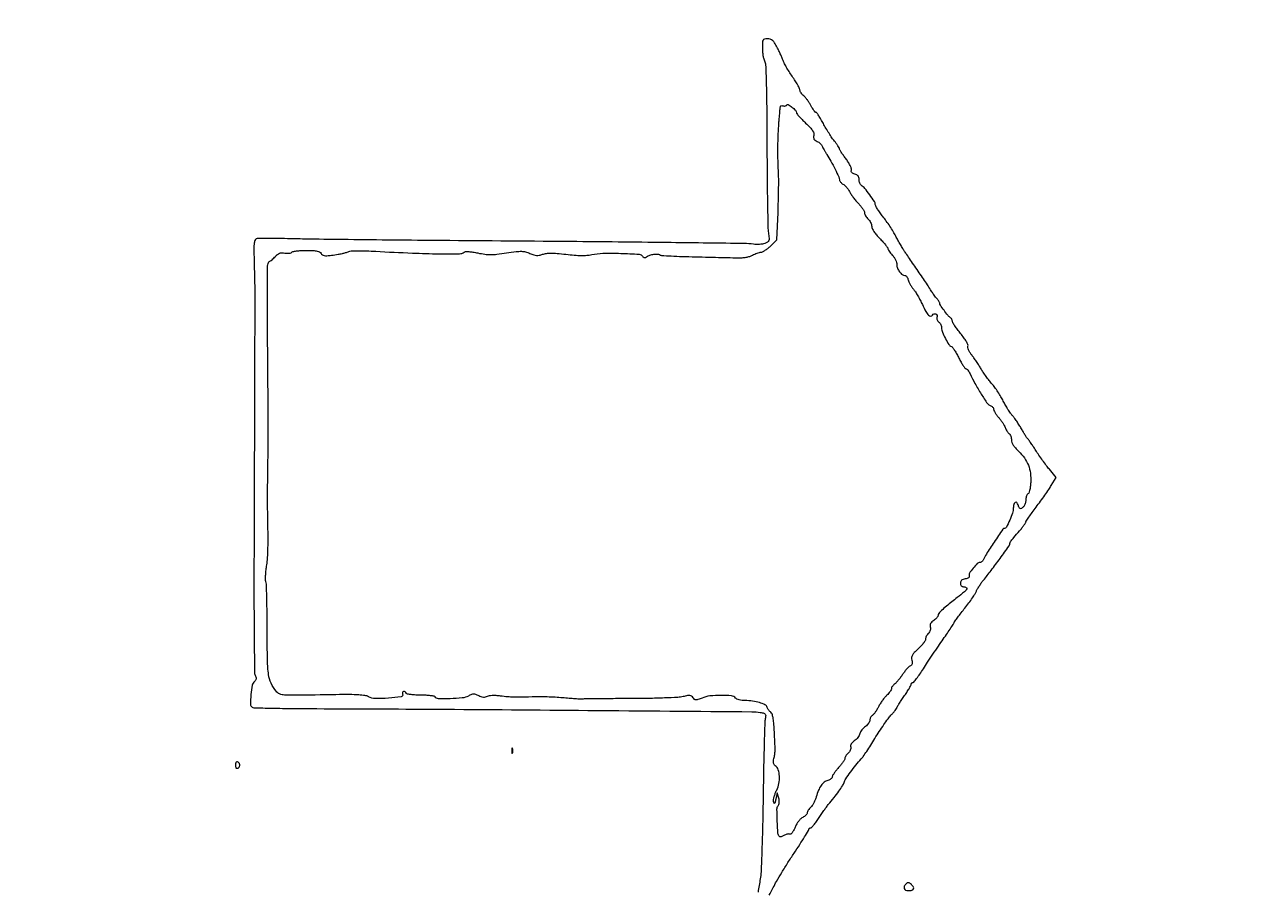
# Model space of a CAD drawing. Extents: x 0 to 5034, y 0 to 2560.
# Drawn here: x 922 to 1601, y 1279 to 1763 of the extents above; entities that cross this region are included whole.
import ezdxf

# ---------------------------------------------------------------- set-up
doc = ezdxf.new("R2010")
doc.units = 0

msp = doc.modelspace()

# ---------------------------------------------------------------- linework, layer by layer
for points in [[(1302.591156, 2312.41867, -0.000002), (1321.157236, 2312.214958, -0.000002), (1342.798547, 2311.977339, -0.000002), (1365, 2311.733402, -0.001584)], [(524.94203, 1406.5, -0.000002), (524.957967, 1420.439069, -0.000002), (524.972858, 1433.372917, -0.000002), (524.985445, 1444.229163, -0.000017)], [(1337.754141, 1277.412505, 0.023497), (1340.091522, 1281.687865, -0.017236), (1341.900688, 1285.097767, -0.005374), (1344.845008, 1290.088365, -0.005364), (1348.256208, 1295.596526, -0.005895), (1351.681004, 1300.858158, 0.002918), (1354.869577, 1305.693659, 0.004539), (1357.556295, 1309.903385, 0.00147), (1359.831878, 1313.565226, 0.13916), (1360, 1314.157587, -0.111592), (1360.072628, 1314.478952, -0.100085), (1360.278048, 1314.752541, -0.09456), (1360.585133, 1314.936073, -0.087759), (1360.946546, 1315, 0.212061), (1361.477444, 1315.235769, 0.010961), (1362.732308, 1316.686849, 0.015832), (1364.170502, 1318.542127, 0.010692), (1365.696546, 1320.742465, -0.003254), (1367.247651, 1323.051545, -0.00371), (1368.763018, 1325.240919, -0.003365), (1370.075367, 1327.080789, -0.020811), (1370.794581, 1327.992465, 0.009157), (1374.009414, 1331.877882, 0.013226), (1376.695035, 1335.436664, 0.013505), (1378.714946, 1338.433905, 0.067301), (1379.561737, 1340.272505, -0.071619), (1380.546952, 1342.364158, -0.011728), (1383.105105, 1346.050574, -0.013495), (1386.159861, 1350.010299, -0.016957), (1389.208192, 1353.5, 0.036387), (1390.244297, 1354.78346, 0.004823), (1392.206634, 1357.67176, 0.00557), (1394.465673, 1361.150161, 0.004648), (1396.789254, 1364.893225, -0.00775), (1399.214083, 1368.745851, -0.007557), (1401.777156, 1372.554332, -0.007483), (1404.128425, 1375.830857, -0.027867), (1405.75, 1377.783104, 0.008084), (1406.995297, 1379.167122, 0.011717), (1408.045696, 1380.431839, 0.007454), (1408.876205, 1381.513621, 0.160789), (1409.001307, 1381.889879, -0.137232), (1409.117133, 1382.300548, -0.003251), (1410.176845, 1384.012936, -0.006918), (1411.468868, 1386.008834, -0.004613), (1413.001307, 1388.260542, 0.007475), (1414.533166, 1390.539332, 0.01052), (1415.825384, 1392.619578, 0.00704), (1416.83817, 1394.385445, 0.127345), (1417, 1395.010542, -0.089764), (1417.06837, 1395.388305, -0.095273), (1417.26435, 1395.709347, -0.099791), (1417.55659, 1395.924143, -0.109157), (1417.899915, 1396, 0.226984), (1418.421288, 1396.249544, 0.006272), (1420.012227, 1398.276562, 0.011728), (1421.835251, 1400.779798, 0.007637), (1423.827054, 1403.75, -0.002845), (1426.187488, 1407.343899, -0.001494), (1429.161434, 1411.78738, -0.001486), (1432.236063, 1416.322588, -0.002284), (1434.927139, 1420.228315, 0.002886), (1437.25484, 1423.615382, 0.004505), (1439.216097, 1426.561603, 0.001411), (1440.881248, 1429.128328, 0.144154), (1441, 1429.531661, -0.159124), (1441.127023, 1429.920685, -0.00224), (1442.609289, 1431.929563, -0.005981), (1444.378702, 1434.246871, -0.003873), (1446.478432, 1436.887241, 0.009232), (1448.669012, 1439.703293, 0.009651), (1450.721098, 1442.557482, 0.009376), (1452.398014, 1445.08769, 0.041457), (1453.228432, 1446.668567, -0.028384), (1453.913903, 1448.060628, -0.013123), (1454.952526, 1449.791118, -0.012951), (1456.142268, 1451.557675, -0.017558), (1457.312083, 1453.084672, 0.009438), (1461.624711, 1458.528677, 0.005367), (1466.644488, 1465.265912, 0.001379), (1471.659102, 1472.189237, 0.157303), (1472, 1473.245999, -0.120779), (1472.201293, 1474.067155, -0.038919), (1472.870356, 1475.13769, -0.016766), (1474.233006, 1476.857964, -0.001915), (1477.449808, 1480.621201, 0.008811), (1478.809876, 1482.257464, 0.012481), (1479.957131, 1483.763796, 0.008609), (1480.852665, 1485.048613, 0.148962), (1481, 1485.532179, -0.14861), (1481.16042, 1486.059993, -0.003225), (1482.689063, 1488.310934, -0.007097), (1484.54645, 1490.928049, -0.004696), (1486.75, 1493.882723, 0.005261), (1489.147848, 1497.10551, 0.00455), (1491.597816, 1500.536926, 0.004583), (1493.761365, 1503.68731, 0.013298), (1495.178737, 1505.918081), (1497.857474, 1510.392671), (1494.124514, 1514.946336, -0.010271), (1492.417176, 1517.118556, -0.005172), (1490.348395, 1519.924861, -0.005133), (1488.269092, 1522.870666, -0.00759), (1486.511668, 1525.5, 0.003175), (1484.980571, 1527.835094, 0.004546), (1483.591163, 1529.884375, 0.002524), (1482.394718, 1531.59642, 0.068181), (1482.017878, 1532, -0.077816), (1481.662775, 1532.395222, -0.004158), (1480.751666, 1533.821875, -0.006435), (1479.699964, 1535.548241, -0.004639), (1478.569445, 1537.5, 0.01146), (1477.315943, 1539.597579, 0.009591), (1475.893182, 1541.765625, 0.009711), (1474.515598, 1543.697901, 0.026021), (1473.439166, 1545, -0.03385), (1472.37166, 1546.333236, -0.011878), (1471.018917, 1548.38125, -0.011732), (1469.633439, 1550.710957, -0.013461), (1468.423839, 1553, 0.018584), (1467.120929, 1555.405641, 0.012016), (1465.445011, 1558.093258, 0.012083), (1463.678067, 1560.644304, 0.02227), (1462.10213, 1562.615348, -0.013735), (1460.54085, 1564.501163, -0.008737), (1458.823751, 1566.77597, -0.008775), (1457.215987, 1569.068682, -0.016073), (1456, 1571.00017, 0.00966), (1454.847099, 1572.88462, 0.006239), (1453.443232, 1575.023423, 0.006272), (1452.018041, 1577.080607, 0.011766), (1450.806748, 1578.700918, -0.028243), (1449.816543, 1580.120699, -0.034874), (1449.067719, 1581.549234, -0.03743), (1448.628421, 1582.797995, -0.158777), (1448.668662, 1583.578929, 0.19944), (1448.644444, 1584.465592, 0.025308), (1447.75732, 1586.205016, 0.025556), (1446.398636, 1588.309295, 0.016084), (1444.611913, 1590.627714, -0.010841), (1442.845463, 1592.870793, -0.014676), (1441.35475, 1594.976442, -0.011604), (1440.219151, 1596.773779, -0.135899), (1440, 1597.565191, 0.080222), (1439.907955, 1598.135188, 0.05241), (1439.632812, 1598.743246, 0.051375), (1439.228207, 1599.295489, 0.066771), (1438.75, 1599.70031, -0.080469), (1437.426607, 1600.883994, -0.013284), (1435.336042, 1603.611801, -0.010102), (1433.350958, 1606.469398, -0.147796), (1433, 1607.630767, 0.124287), (1432.903072, 1608.01468, 0.020818), (1432.512017, 1608.672657, 0.021691), (1431.974806, 1609.423171, 0.017738), (1431.338781, 1610.178145, -0.015827), (1430.623358, 1611.020811, -0.010185), (1429.845715, 1612.039742, -0.010238), (1429.124897, 1613.068779, -0.018906), (1428.588781, 1613.937808, 0.016441), (1427.86589, 1615.122621, 0.001688), (1426.057329, 1617.85859, 0.002104), (1423.877247, 1621.102832, 0.001679), (1421.5, 1624.583312, -0.000184), (1419.047035, 1628.1517, -0.000194), (1416.638157, 1631.661629, -0.000185), (1414.562441, 1634.691031, -0.000872), (1413.374579, 1636.432543, -0.013468), (1412.363987, 1638.009473, -0.005195), (1411.044402, 1640.248294, -0.005139), (1409.663007, 1642.706763, -0.00632), (1408.426695, 1645.030154, 0.017224), (1407.037193, 1647.509518, 0.009351), (1405.169585, 1650.462348, 0.009306), (1403.155038, 1653.398963, 0.014534), (1401.302117, 1655.841668, -0.0124), (1399.654551, 1657.99452, -0.016226), (1398.263747, 1660.045144, -0.013798), (1397.220401, 1661.801905, -0.127771), (1397, 1662.650307, 0.146189), (1396.504531, 1664.308702, 0.012115), (1393.918091, 1668.050033, 0.015524), (1391.142743, 1671.624935, 0.077773), (1389.25, 1673.29969, -0.109203), (1388.770531, 1673.78039, -0.049396), (1388.367188, 1674.578653, -0.045666), (1388.092579, 1675.54131, -0.046687), (1388, 1676.530638, 0.060474), (1387.860554, 1677.679358, 0.106741), (1387.443135, 1678.534123, 0.105964), (1386.70767, 1679.144475, 0.058982), (1385.614457, 1679.560629, -0.047608), (1384.578449, 1679.928327, -0.108731), (1383.923163, 1680.429386, -0.138769), (1383.63163, 1681.072508, -0.10175), (1383.673322, 1681.858785, 0.150766), (1383.632177, 1682.804066, 0.02815), (1382.949839, 1684.422173, 0.027687), (1381.89821, 1686.299109, 0.021516), (1380.558866, 1688.219112, -0.008004), (1379.195483, 1690.06521, -0.011306), (1378.045417, 1691.75532, -0.007631), (1377.144977, 1693.192737, -0.136938), (1377, 1693.712165, 0.134564), (1376.864844, 1694.20527, 0.011635), (1376.167656, 1695.321486, 0.014664), (1375.251768, 1696.629395, 0.010857), (1374.166489, 1698.022156, -0.02156), (1372.849499, 1699.788995, -0.008614), (1371.194239, 1702.314321, -0.008505), (1369.50035, 1705.102276, -0.01061), (1368.027164, 1707.75, 0.00982), (1366.699429, 1710.145196, 0.014982), (1365.445579, 1712.164062, 0.009488), (1364.339037, 1713.765278, 0.241306), (1363.880999, 1714, -0.215459), (1363.451591, 1714.194047, -0.021028), (1362.717885, 1715.101562, -0.023656), (1361.905525, 1716.313438, -0.016502), (1361.101532, 1717.75, 0.021355), (1360.206573, 1719.31331, 0.017356), (1359.120676, 1720.909625, 0.017698), (1358.015566, 1722.311852, 0.042915), (1357.081208, 1723.240213, -0.035692), (1356.284815, 1724.008987, -0.036377), (1355.611355, 1724.878584, -0.038898), (1355.1435, 1725.717972, -0.108101), (1355, 1726.373945, 0.118602), (1354.796465, 1727.219929, 0.009823), (1353.720496, 1729.228209, 0.012692), (1352.312554, 1731.593723, 0.009444), (1350.644242, 1734.133732, -0.009207), (1348.921164, 1736.754414, -0.010025), (1347.345497, 1739.364284, -0.009562), (1346.086086, 1741.647929, -0.047708), (1345.531067, 1743, 0.025579), (1345.072031, 1744.276029, 0.00776), (1344.248326, 1746.160938, 0.00775), (1343.25807, 1748.248057, 0.008371), (1342.227896, 1750.25, 0.017233), (1340.761844, 1752.77262, 0.071929), (1339.626685, 1754.10801, 0.109748), (1338.421056, 1754.772981, 0.071475), (1336.841071, 1755, 0.045289), (1335.149118, 1754.846433, 0.223262), (1334.39021, 1754.30424, 0.118728), (1334.061574, 1753.138488, 0.009607), (1334, 1749.934259, 0.020885), (1334.087739, 1747.834608, 0.019893), (1334.350442, 1745.714953, 0.020297), (1334.732921, 1743.86313, 0.063996), (1335.192993, 1742.684259, -0.114774), (1335.80597, 1740.481037, -0.003427), (1336.152009, 1730.860617, -0.00495), (1336.413462, 1717.244847, -0.001393), (1336.551851, 1696, 0.001357), (1336.663917, 1678.60469, 0.00194), (1336.865138, 1663.172261, 0.001052), (1337.113474, 1650.119968, 0.029535), (1337.385442, 1646.735356, -0.012022), (1337.726724, 1643.785743, -0.108639), (1337.565461, 1642.505277, -0.174931), (1336.898011, 1641.693383, -0.04329), (1335.321451, 1640.932116, -0.046617), (1334.020674, 1640.571899, -0.024319), (1332.350871, 1640.356381, -0.023962), (1330.601912, 1640.300721, -0.033581), (1329.044867, 1640.430624, 0.034324), (1323.858973, 1640.855526, 0.000285), (1283.214867, 1641.366051, 0.000837), (1230.5254, 1641.909579, 0.000295), (1155, 1642.517539, -0.000516), (1128.246959, 1642.7447, -0.000604), (1102.855876, 1643.017158, -0.000532), (1081.386665, 1643.296301, -0.00369), (1070.871066, 1643.521846, 0.003406), (1064.002699, 1643.67307, 0.004997), (1057.961212, 1643.704537, 0.002484), (1052.842572, 1643.654612, 0.088149), (1051.678151, 1643.429989, 0.231162), (1050.855993, 1642.547542, 0.053732), (1050.46562, 1640.499395, 0.024269), (1050.345564, 1636.800883, 0.003411), (1050.520471, 1629.164917, -0.00244), (1050.778124, 1618.796332, -0.002624), (1050.927092, 1608.674036, -0.0027), (1050.962914, 1599.866059, -0.008666), (1050.853406, 1594, 0.00698), (1050.802912, 1591.709221, 0.000528), (1050.759357, 1585.50625, 0.000728), (1050.725998, 1578.106864, 0.000554), (1050.710244, 1570, -0.000436), (1050.689575, 1557.893045, -0.000067), (1050.624166, 1533.786535, -0.000075), (1050.538936, 1505.3393, -0.000065), (1050.441243, 1475.507353, 0.000957), (1050.393984, 1443.804661, 0.002309), (1050.512185, 1420.356539, 0.00058), (1050.71671, 1401.452686, 0.120432), (1051.173723, 1399.675396, -0.05113), (1051.553522, 1398.749395, -0.111785), (1051.602606, 1397.988366, -0.120489), (1051.320379, 1397.317205, -0.064986), (1050.693837, 1396.668043, 0.179836), (1049.434609, 1394.574878, 0.023064), (1048.692774, 1389.295429, 0.020702), (1048.415511, 1383.976755, 0.26156), (1049.344863, 1382.279513, 0.134045), (1050.325884, 1381.984983, 0.000705), (1060.441929, 1381.74463, 0.003047), (1071.999983, 1381.556776, 0.00192), (1085.5, 1381.471474, -0.001012), (1151.596034, 1381.173874, -0.000481), (1236.697617, 1380.536661, -0.000047), (1328.213183, 1379.754868, -0.035783), (1332.861745, 1379.38139, -0.021207), (1334.857247, 1378.989098, -0.170773), (1335.62991, 1378.488594, -0.189004), (1335.8771, 1377.642082, -0.026983), (1335.613737, 1375.818685, 0.041739), (1335.353876, 1373.548388, 0.000824), (1335.016598, 1361.875852, 0.001963), (1334.698563, 1348.23581, 0.001316), (1334.43717, 1332.634962, -0.002209), (1334.144016, 1316.824588, -0.002982), (1333.730399, 1302.527145, -0.002026), (1333.263464, 1290.540891, -0.032303), (1332.827096, 1286.5, 0.002266), (1331.589849, 1279.188102, 0.022566)]]:
    msp.add_lwpolyline(points, format="xyb")
for points in [[(1353, 1713.803219, 0.176895), (1353.18901, 1713.285694, 0.007251), (1354.508993, 1711.764937, 0.011866), (1356.168664, 1709.994341, 0.008059), (1358.136996, 1708.055409, -0.012541), (1360.661073, 1705.524068, -0.045508), (1362.067361, 1703.741448, -0.077372), (1362.707646, 1702.317401, -0.131725), (1362.715639, 1701.020605, 0.066189), (1362.583294, 1699.95524, 0.125312), (1362.802551, 1699.124069, 0.112416), (1363.415624, 1698.440568, 0.047096), (1364.493889, 1697.820831, -0.042774), (1365.430329, 1697.293303, -0.03706), (1366.312464, 1696.590683, -0.038801), (1367.017521, 1695.828594, -0.082819), (1367.403595, 1695.128102, 0.032188), (1367.755025, 1694.30337, 0.009677), (1368.393106, 1693.097005, 0.009656), (1369.163222, 1691.768002, 0.010337), (1369.967359, 1690.5, -0.019254), (1372.213248, 1686.814915, -0.011912), (1374.577967, 1682.327816, -0.00779), (1376.634203, 1678.022981, -0.107925), (1377, 1676.34803, 0.123685), (1377.142246, 1675.781793, 0.053022), (1377.58446, 1675.132888, 0.048032), (1378.228499, 1674.507537, 0.045855), (1378.98965, 1674.005539, -0.064839), (1379.867278, 1673.377807, -0.027552), (1380.870744, 1672.333208, -0.026692), (1381.832986, 1671.085291, -0.031569), (1382.599398, 1669.807785, 0.029258), (1383.458939, 1668.359931, 0.013338), (1384.739479, 1666.569725, 0.013156), (1386.193055, 1664.749654, 0.017642), (1387.609748, 1663.184029, -0.02217), (1388.907532, 1661.723458, -0.025708), (1390.004114, 1660.221719, -0.026022), (1390.788607, 1658.874401, -0.119373), (1391, 1658.001587, 0.090215), (1391.141421, 1657.224168, 0.039787), (1391.5875, 1656.275206, 0.037687), (1392.234703, 1655.317499, 0.041425), (1393, 1654.5, -0.053902), (1393.765462, 1653.640396, -0.040941), (1394.4125, 1652.556048, -0.041933), (1394.854779, 1651.423619, -0.072256), (1395, 1650.42396, 0.114477), (1395.27996, 1649.217202, 0.032758), (1396.242911, 1647.540877, 0.029229), (1397.677051, 1645.636029, 0.020405), (1399.5, 1643.657895, -0.010613), (1401.22385, 1641.859267, -0.014915), (1402.678125, 1640.177964, -0.011101), (1403.799665, 1638.736127, -0.161095), (1404, 1638.130469, 0.127875), (1404.144485, 1637.574758, 0.020593), (1404.734375, 1636.612446, 0.021604), (1405.542805, 1635.513615, 0.01748), (1406.5, 1634.405499, -0.040882), (1407.456794, 1633.187062, -0.034396), (1408.265625, 1631.75857, -0.035773), (1408.822557, 1630.343386, -0.075998), (1409, 1629.182718, 0.093357), (1409.386194, 1627.132373, 0.065524), (1410.521796, 1625.069432, 0.069706), (1412.038912, 1623.515026, 0.16609), (1413.54658, 1623, -0.165058), (1414.064529, 1622.824228, -0.066531), (1414.598566, 1622.288265, -0.05607), (1415.067222, 1621.504134, -0.045227), (1415.3913, 1620.577072, 0.045462), (1415.786348, 1619.448697, 0.020012), (1416.50006, 1618.035427, 0.01961), (1417.381898, 1616.586988, 0.024881), (1418.311851, 1615.327072, -0.028825), (1419.380738, 1613.854779, -0.010686), (1420.717588, 1611.66922, -0.010549), (1422.077881, 1609.217181, -0.012521), (1423.254344, 1606.844739, 0.015422), (1425.222053, 1602.933841, 0.070078), (1426.734801, 1600.888953, 0.207685), (1427.950227, 1600.397286, 0.253232), (1429, 1601, -0.175143), (1429.838407, 1601.66485, -0.213408), (1430.826296, 1601.5689, -0.198244), (1431.464573, 1600.749965, -0.160622), (1431.410817, 1599.628189, 0.119274), (1431.33359, 1599.03277, 0.068748), (1431.510389, 1598.327802, 0.062428), (1431.900983, 1597.625721, 0.061498), (1432.454491, 1597.037769, -0.062911), (1433.046074, 1596.405815, -0.044237), (1433.546007, 1595.568657, -0.04455), (1433.886743, 1594.665835, -0.068065), (1434, 1593.837717, 0.095119), (1434.461189, 1591.435367, 0.025372), (1436.092876, 1587.87817, 0.022377), (1438.028095, 1584.541276, 0.159866), (1439.455736, 1583.378612, -0.141091), (1440.139304, 1582.862468, -0.016293), (1441.254119, 1581.271283, -0.018581), (1442.473392, 1579.243674, -0.01416), (1443.660556, 1576.940478, 0.013905), (1444.827588, 1574.673499, 0.020536), (1445.98595, 1572.75972, 0.016505), (1447.027615, 1571.295554, 0.230814), (1447.589485, 1571.013144, -0.174015), (1448.090607, 1570.826438, -0.043193), (1448.718285, 1570.196048, -0.038981), (1449.35398, 1569.303697, -0.030636), (1449.902293, 1568.25, 0.021247), (1452.614828, 1562.789452, 0.015185), (1456.087243, 1556.915638, 0.00926), (1459.567815, 1551.635326, 0.167068), (1461.170799, 1550.44579, -0.064734), (1461.870122, 1550.119446, -0.064753), (1462.462672, 1549.625157, -0.070793), (1462.863644, 1549.045162, -0.116406), (1463, 1548.467409, 0.115371), (1463.173315, 1547.726288, 0.022413), (1463.841617, 1546.515292, 0.02274), (1464.768253, 1545.144907, 0.019307), (1465.865081, 1543.784796, -0.018397), (1467.011319, 1542.368697, -0.016833), (1468.086427, 1540.830498, -0.017116), (1468.952632, 1539.392376, -0.05143), (1469.403807, 1538.340305, 0.038358), (1469.768514, 1537.424624, 0.027171), (1470.308818, 1536.458775, 0.027568), (1470.930011, 1535.587703, 0.050909), (1471.538726, 1534.96786, -0.081738), (1472.098784, 1534.322772, -0.04409), (1472.570751, 1533.379014, -0.042399), (1472.892079, 1532.30556, -0.051572), (1473, 1531.262032, 0.093668), (1473.244022, 1529.970876, 0.046018), (1473.997574, 1528.470927, 0.038436), (1475.199655, 1526.837248, 0.024795), (1476.820566, 1525.134477, -0.046077), (1480.200991, 1521.26673, -0.063194), (1482.414228, 1517.215006, -0.062981), (1483.55009, 1512.728091, -0.045378), (1483.712686, 1507.560063, -0.017142), (1483.491209, 1505.198813, -0.027409), (1483.123463, 1503.207378, -0.027314), (1482.67236, 1501.7068, -0.229508), (1482.180189, 1501.22673, 0.164873), (1481.727143, 1500.883353, 0.058252), (1481.34668, 1500.150873, 0.050062), (1481.087075, 1499.185289, 0.040674), (1481, 1498.116667, -0.066746), (1480.754163, 1496.283286, -0.069047), (1480.034526, 1494.602147, -0.080646), (1479.021511, 1493.407432, -0.178503), (1477.916631, 1493, -0.217647), (1477.61694, 1493.136941, -0.045757), (1477.272639, 1493.617056, -0.040157), (1476.944249, 1494.296173, -0.028597), (1476.683939, 1495.100616, 0.124944), (1475.982237, 1496.371814, 0.370642), (1475.066947, 1496.470987, 0.181576), (1474.258864, 1495.313812, 0.062672), (1474, 1493.256707, -0.081902), (1473.558707, 1490.580763, -0.022037), (1471.99296, 1486.555209, -0.014872), (1470.142767, 1482.673151, -0.28115), (1469.040259, 1482, 0.248284), (1468.151201, 1481.529519, 0.001824), (1463.332324, 1474.389586, 0.005444), (1458.966511, 1467.713673, 0.050508), (1457.414975, 1464.639023, -0.064048), (1457.077221, 1464.012349, -0.061397), (1456.587693, 1463.481463, -0.066258), (1456.027402, 1463.121589, -0.110097), (1455.481905, 1463, 0.193749), (1453.850974, 1462.343368, 0.032107), (1451.518884, 1459.794901, 0.031035), (1449.538594, 1456.990604, 0.233934), (1449.391899, 1455.421111, -0.173235), (1449.405112, 1454.855157, -0.155897), (1449.058934, 1454.379393, -0.093281), (1448.316746, 1454.024129, -0.036387), (1447.195157, 1453.81113, 0.043537), (1445.947746, 1453.555733, 0.105355), (1445.125786, 1453.107863, 0.130447), (1444.661667, 1452.433128, 0.085986), (1444.5, 1451.5, 0.072136), (1444.61777, 1450.687949, 0.102182), (1444.961522, 1450.046115, 0.113128), (1445.500302, 1449.636415, 0.104692), (1446.179421, 1449.487246, -0.113511), (1447.772215, 1449.108168, -0.429777), (1448.041645, 1448.234931, -0.089747), (1446.692102, 1446.604968, -0.009035), (1442.760724, 1443.411771, 0.002691), (1436.782676, 1438.680799, 0.018196), (1433.923772, 1436.217319, 0.035645), (1432.413454, 1434.60229, 0.171823), (1432, 1433.434674, -0.139186), (1431.838092, 1432.864318, -0.040224), (1431.290615, 1432.11908, -0.037079), (1430.509314, 1431.342026, -0.032138), (1429.585072, 1430.647698, 0.043529), (1428.533067, 1429.819296, 0.082767), (1427.881463, 1428.964983, 0.098999), (1427.611144, 1428.056081, 0.087095), (1427.692332, 1427.06852, -0.080482), (1427.777445, 1426.176806, -0.056805), (1427.597951, 1425.18447, -0.055581), (1427.1921, 1424.233781, -0.067821), (1426.607261, 1423.464404, 0.045048), (1425.992147, 1422.727204, 0.036956), (1425.472133, 1421.842624, 0.038353), (1425.115052, 1420.95095, 0.076206), (1425, 1420.200455, -0.138609), (1424.754774, 1419.332854, -0.02463), (1423.79217, 1417.926353, -0.024983), (1422.462474, 1416.345701, -0.020231), (1420.888238, 1414.785246, 0.015606), (1418.744359, 1412.699082, 0.065921), (1417.68129, 1411.259823, 0.106269), (1417.291036, 1409.965224, 0.081919), (1417.412801, 1408.491404, -0.037565), (1417.61473, 1407.320748, -0.087828), (1417.544408, 1406.437956, -0.12138), (1417.204851, 1405.810863, -0.117165), (1416.60883, 1405.403388, 0.099727), (1415.881905, 1404.942356, 0.017934), (1414.759055, 1403.78654, 0.018718), (1413.525011, 1402.314387, 0.015962), (1412.334267, 1400.675347, -0.01259), (1411.120731, 1398.981028, -0.012432), (1409.818503, 1397.342664, -0.012385), (1408.608232, 1395.966139, -0.04589), (1407.75, 1395.193296, 0.042081), (1407.080437, 1394.599507, 0.041124), (1406.514062, 1393.897673, 0.044174), (1406.12358, 1393.197115, 0.10544), (1406, 1392.61761, -0.125338), (1405.835941, 1391.973427, -0.028546), (1405.237038, 1391.009249, -0.027813), (1404.396906, 1389.94558, -0.023932), (1403.402682, 1388.924314, 0.03265), (1402.261819, 1387.710822, 0.016198), (1400.971194, 1386.037142, 0.016004), (1399.740406, 1384.208792, 0.022579), (1398.772574, 1382.5, -0.017374), (1397.893776, 1380.91005, -0.019259), (1396.93451, 1379.440091, -0.018997), (1396.02608, 1378.256671, -0.087654), (1395.369892, 1377.70031, 0.085876), (1394.845634, 1377.258979, 0.055133), (1394.402406, 1376.596409, 0.053533), (1394.101667, 1375.826668, 0.066473), (1394, 1375.06532, -0.107112), (1393.822198, 1374.244862, -0.048901), (1393.270289, 1373.291014, -0.045337), (1392.466208, 1372.360959, -0.04685), (1391.515877, 1371.60236, 0.048958), (1390.520031, 1370.800549, 0.036015), (1389.581962, 1369.737627, 0.036723), (1388.834407, 1368.5908, 0.064678), (1388.420679, 1367.539984, -0.064988), (1388.005929, 1366.488473, -0.036708), (1387.25496, 1365.339434, -0.035976), (1386.312002, 1364.273333, -0.048702), (1385.310378, 1363.467712, 0.043176), (1384.275683, 1362.65412, 0.071336), (1383.581604, 1361.788274, 0.087645), (1383.250111, 1360.90344, 0.110291), (1383.281599, 1360.031166, -0.101048), (1383.325773, 1359.219417, -0.061179), (1383.068822, 1358.288282, -0.057215), (1382.564708, 1357.378019, -0.060732), (1381.876023, 1356.625876, 0.036508), (1381.158155, 1355.914179, 0.036459), (1380.551082, 1355.10533, 0.038902), (1380.129961, 1354.32185, 0.104233), (1380, 1353.705205, -0.131855), (1379.805405, 1352.980121, -0.01846), (1378.971875, 1351.65448, -0.020035), (1377.840196, 1350.129075, -0.015804), (1376.5, 1348.569725, 0.016285), (1375.159844, 1347.007388, 0.020476), (1374.028125, 1345.47296, 0.019075), (1373.197042, 1344.136678, 0.130292), (1373, 1343.39336, -0.155275), (1372.820551, 1342.82945, -0.069358), (1372.281086, 1342.255775, -0.058953), (1371.488867, 1341.75925, -0.049085), (1370.552634, 1341.423854, 0.102034), (1368.516437, 1340.442096, 0.075294), (1366.773625, 1338.637052, 0.058462), (1365.303859, 1335.951536, 0.030244), (1364.085737, 1332.318402, -0.030638), (1363.526114, 1330.653644, -0.025451), (1362.736153, 1328.96004, -0.026199), (1361.849601, 1327.480094, -0.060858), (1361.004217, 1326.503817, 0.033875), (1360.237255, 1325.70891, 0.034376), (1359.588739, 1324.821431, 0.036531), (1359.137293, 1323.973643, 0.104447), (1359, 1323.323574, -0.141513), (1358.825569, 1322.719609, -0.054437), (1358.277449, 1322.029301, -0.048268), (1357.481361, 1321.366237, -0.04265), (1356.540251, 1320.836386, 0.082092), (1355.428833, 1320.090064, 0.0391), (1354.267214, 1318.811412, 0.035664), (1353.180688, 1317.181679, 0.031848), (1352.290251, 1315.352578, -0.022336), (1351.459609, 1313.560524, -0.048281), (1350.633882, 1312.286862, -0.071388), (1349.865317, 1311.56135, -0.249102), (1349.210467, 1311.478538, 0.100841), (1348.579572, 1311.581305, 0.044426), (1347.737207, 1311.472613, 0.041556), (1346.833996, 1311.193038, 0.043779), (1346.005946, 1310.77164, -0.031234), (1345.232852, 1310.353504, -0.043578), (1344.493679, 1310.08682, -0.051056), (1343.885193, 1309.990417, -0.213273), (1343.546936, 1310.11973, -0.179202), (1342.723026, 1311.91264, -0.008447), (1342.323106, 1318.657336, -0.008503), (1342.1521, 1325.408222, -0.177078), (1342.819944, 1327.283046, 0.097515), (1343.229694, 1328.036112, 0.057306), (1343.423425, 1329.046686, 0.049029), (1343.395795, 1330.244576, 0.035208), (1343.140939, 1331.55961), (1342.353008, 1334.5), (1341.525267, 1331, -0.006084), (1341.059499, 1329.132321, -0.123986), (1340.780792, 1328.626104, -0.576108), (1340.535283, 1328.682173, -0.028819), (1340.289273, 1329.673227, -0.086092), (1340.273725, 1330.789268, -0.026769), (1340.626801, 1332.43485, -0.025878), (1341.226216, 1334.264308, -0.02585), (1342.011596, 1336.022731, 0.07033), (1343.284787, 1339.723913, 0.062271), (1343.555845, 1343.793532, 0.068357), (1342.851498, 1347.371429, 0.153322), (1341.226313, 1349.576466, -0.087859), (1340.57108, 1350.260146, -0.09899), (1340.224201, 1351.100313, -0.076786), (1340.18003, 1352.178587, -0.033377), (1340.436158, 1353.593678, 0.025155), (1340.912809, 1356.000795, 0.033071), (1341.089652, 1358.232622, 0.014885), (1341.034379, 1361.519917, 0.001455), (1340.641583, 1369.450471, 0.009544), (1340.351636, 1373.49957, 0.023516), (1339.942963, 1376.450864, 0.029079), (1339.430946, 1378.518395, 0.157774), (1338.774111, 1379.450471, -0.04488), (1338.192527, 1379.97478, -0.027291), (1337.600866, 1380.687472, -0.027221), (1337.087208, 1381.464892, -0.042714), (1336.743308, 1382.187733, 0.187279), (1335.473245, 1383.6099, 0.043289), (1332.442454, 1384.838195, 0.040021), (1328.555197, 1385.701421, 0.034306), (1324.372445, 1385.994423, -0.030113), (1322.68222, 1386.098602, -0.034838), (1321.098888, 1386.405427, -0.03792), (1319.808612, 1386.857295, -0.11688), (1319.07496, 1387.409678, 0.19859), (1316.769246, 1388.62768, 0.023885), (1310.902516, 1388.898649, 0.028955), (1304.761461, 1388.532822, 0.069709), (1300.366136, 1387.379621, -0.011675), (1298.090177, 1386.490492, -0.095319), (1296.992865, 1386.314515, -0.170257), (1296.199734, 1386.620615, -0.058522), (1295.350463, 1387.53539, 0.077104), (1294.493171, 1388.392892, 0.128809), (1293.549717, 1388.764707, 0.07594), (1292.20138, 1388.721025, 0.014455), (1289.794717, 1388.200807, -0.046965), (1286.936342, 1387.77486, -0.003976), (1279.4966, 1387.431525, -0.005179), (1270.504684, 1387.181417, -0.003768), (1260.5, 1387.08223, 0.000828), (1250.810196, 1387.043146, 0.001264), (1242.403125, 1386.974058, 0.000432), (1235.13966, 1386.889727, 0.034174), (1234, 1386.797447, -0.048753), (1233.011202, 1386.746293, -0.003588), (1230.296875, 1386.890057, -0.004968), (1227.056497, 1387.117341, -0.003745), (1223.5, 1387.42916, 0.008052), (1219.543069, 1387.741765, 0.00568), (1215.0875, 1387.970868, 0.005733), (1210.820776, 1388.09271, 0.012), (1207.5, 1388.069741, -0.002016), (1199.542955, 1387.855778, -0.011173), (1195.263197, 1387.853613, -0.017492), (1191.887597, 1388.045619, -0.010408), (1187.886101, 1388.498164, 0.017145), (1185.431847, 1388.742292, 0.025744), (1183.280437, 1388.771083, 0.02944), (1181.539502, 1388.601754, 0.088829), (1180.416989, 1388.213483, -0.069086), (1179.393401, 1387.813815, -0.080254), (1178.351986, 1387.736467, -0.06632), (1177.187967, 1387.994901, -0.031593), (1175.780888, 1388.613307, 0.029632), (1174.146077, 1389.339455, 0.093784), (1172.97095, 1389.543271, 0.089879), (1171.77471, 1389.307543, 0.025858), (1170.04966, 1388.52568, -0.093043), (1166.463725, 1387.448957, -0.019456), (1159.889053, 1387.006217, -0.013437), (1153.247268, 1386.996523, -0.253162), (1151.5, 1388, 0.212149), (1150.922674, 1388.394227, 0.014168), (1148.895061, 1388.70625, 0.018453), (1146.373186, 1388.927361, 0.012639), (1143.5, 1389, -0.012639), (1140.626814, 1389.072639, -0.018453), (1138.104939, 1389.29375, -0.014168), (1136.077326, 1389.605773, -0.212149), (1135.5, 1390, 0.111214), (1134.721424, 1390.794791, 0.193182), (1133.828028, 1390.968949, 0.281499), (1133.292254, 1390.481764, 0.164067), (1133.329218, 1389.584455, -0.479043), (1132.488017, 1388.139082, -0.018462), (1125.447185, 1387.337795, -0.023153), (1118.14951, 1387.118062, -0.119173), (1114.262025, 1388.124894, 0.085853), (1112.266805, 1388.784686, 0.021464), (1108.841342, 1389.146239, 0.015007), (1103.804476, 1389.308608, 0.004447), (1096.094004, 1389.257087, -0.000493), (1072.811615, 1388.91738, -0.017624), (1067.415665, 1389.034171, -0.087342), (1064.722449, 1389.667971, -0.122341), (1062.761304, 1391.155258, -0.063234), (1059.984983, 1395.661449, -0.070418), (1058.54874, 1400.558667, -0.03197), (1057.928636, 1408.220664, -0.003715), (1057.76663, 1425.437781, 0.00253), (1057.698046, 1435.179038, 0.003777), (1057.530647, 1443.694507, 0.001641), (1057.309031, 1450.960118, 0.07834), (1057.032953, 1452.394582, -0.08503), (1056.832514, 1453.516147, -0.014819), (1056.880925, 1455.672972, -0.015717), (1057.094685, 1458.226753, -0.013518), (1057.476014, 1460.894582, 0.025402), (1057.891661, 1464.394205, 0.008087), (1058.160591, 1469.637188, 0.007942), (1058.274674, 1475.580586, 0.008041), (1058.199063, 1481.5, -0.004507), (1058.066634, 1488.17391, -0.002105), (1058.009427, 1496.821875, -0.002086), (1058.025456, 1505.89432, -0.00292), (1058.120923, 1514, 0.001942), (1058.23564, 1522.352588, 0.001188), (1058.309293, 1532.20625, 0.001191), (1058.335814, 1541.964965, 0.002118), (1058.30448, 1550, 0.000017), (1058.236645, 1558.301689, 0.000008), (1058.148931, 1568.96875, 0.000008), (1058.056963, 1580.107985, 0.000012), (1057.974895, 1590, -0.000665), (1057.91312, 1598.837443, -0.000918), (1057.882774, 1606.771875, -0.000574), (1057.877165, 1613.446392, -0.011288), (1057.924169, 1615.5, 0.009263), (1057.965922, 1617.049789, 0.002917), (1057.97189, 1619.367998, 0.002912), (1057.948387, 1621.955005, 0.003226), (1057.894979, 1624.454886, -0.013647), (1057.893591, 1627.120704, -0.035345), (1058.080458, 1629.032562, -0.050202), (1058.430374, 1630.304758, -0.223702), (1058.975998, 1630.825333, 0.075502), (1059.592057, 1631.140186, 0.019648), (1060.471646, 1631.826339, 0.019517), (1061.423615, 1632.696969, 0.018819), (1062.316903, 1633.64946, -0.040805), (1063.521484, 1634.825789, -0.088018), (1064.644817, 1635.463584, -0.086478), (1065.932001, 1635.682251, -0.038357), (1067.654887, 1635.542511, 0.030399), (1068.941453, 1635.417546, 0.039437), (1070.124891, 1635.468212, 0.043964), (1071.059196, 1635.666857, 0.181933), (1071.508342, 1636.013497, -0.212912), (1072.079903, 1636.402565, -0.013857), (1074.110129, 1636.710215, -0.018219), (1076.633147, 1636.928353, -0.012453), (1079.509327, 1637, -0.009373), (1083.318618, 1636.928582, -0.039725), (1085.582254, 1636.662749, -0.072525), (1086.988622, 1636.163515, -0.144669), (1087.826237, 1635.346014, 0.112116), (1088.539929, 1634.554121, 0.11073), (1089.528795, 1634.143671, 0.061871), (1091.052871, 1634.068494, 0.014131), (1093.625927, 1634.333311, 0.004567), (1097.370771, 1634.86086, 0.017311), (1099.695242, 1635.292747, 0.025339), (1101.494333, 1635.788709, 0.021837), (1103.327632, 1636.485738, -0.095212), (1104.601448, 1636.766767, -0.0059), (1108.48778, 1636.826968, -0.00857), (1113.148781, 1636.764269, -0.00624), (1118.327632, 1636.541073, 0.003289), (1138.752942, 1635.540006, 0.008145), (1153.733449, 1635.148872, 0.004984), (1165.095345, 1635.150618, 0.172327), (1167.569643, 1636.057798, -0.166006), (1168.379533, 1636.36608, -0.024134), (1170.168019, 1636.34183, -0.02314), (1172.491545, 1636.089702, -0.012974), (1175.287019, 1635.580127, 0.018003), (1179.197519, 1634.907857, 0.034004), (1182.389113, 1634.696052, 0.028325), (1185.941137, 1634.903551, 0.008971), (1191.205111, 1635.607432, -0.00623), (1196.71899, 1636.375519, -0.036773), (1199.629865, 1636.528295, -0.061197), (1201.83839, 1636.209585, -0.037956), (1204.310322, 1635.33117, 0.022973), (1206.452555, 1634.496887, 0.06435), (1208.029112, 1634.182367, 0.071107), (1209.542099, 1634.293901, 0.032866), (1211.441542, 1634.842701, -0.052244), (1213.567359, 1635.368747, -0.034276), (1216.085984, 1635.544493, -0.023313), (1219.452892, 1635.391269, -0.007546), (1224.413582, 1634.857498, 0.009635), (1229.090664, 1634.374001, 0.017926), (1232.897934, 1634.191521, 0.021924), (1236.071072, 1634.292451, 0.033981), (1238.782362, 1634.684418, -0.047796), (1245.078259, 1635.417974, -0.013303), (1255.020347, 1635.356996, -0.006366), (1265.243688, 1634.891826, -0.243549), (1267.157291, 1633.755144, 0.081431), (1267.649529, 1633.193357, 0.173445), (1268.185749, 1633.000465, 0.113811), (1268.884307, 1633.160207, 0.025846), (1269.955919, 1633.75, -0.071012), (1271.73935, 1634.531568, -0.043946), (1273.992878, 1634.949582, -0.043386), (1276.087524, 1634.968134, -0.178753), (1277.220268, 1634.446399, 0.184449), (1277.738631, 1634.214539, 0.001057), (1283.152274, 1633.923612, 0.004269), (1289.365995, 1633.656031, 0.002679), (1296.636935, 1633.444095, -0.000049), (1304.225533, 1633.262839, -0.000057), (1311.427725, 1633.089279, -0.000051), (1317.517595, 1632.94121, -0.000351), (1320.5, 1632.866302, 0.02685), (1322.716298, 1632.928098, 0.025835), (1324.942286, 1633.226416, 0.027254), (1326.952884, 1633.717113, 0.050697), (1328.5, 1634.362444, -0.020634), (1329.771772, 1634.984989, -0.019618), (1331.111897, 1635.512076, -0.020006), (1332.332101, 1635.883509, -0.063037), (1333.178798, 1635.993839, 0.118678), (1334.054034, 1636.20795, 0.02454), (1335.43617, 1637.008953, 0.024511), (1336.986062, 1638.123227, 0.020953), (1338.506007, 1639.440894), (1342.154417, 1642.881788), (1342.752758, 1658.190894, 0.003266), (1342.957823, 1664.492036, 0.003313), (1343.079395, 1670.76545, 0.003223), (1343.113815, 1676.224133, 0.013561), (1343.024491, 1679.5, -0.008523), (1342.753477, 1686.755605, -0.006861), (1342.702204, 1694.561848, -0.007022), (1342.859511, 1701.981866, -0.012985), (1343.228347, 1708, 0.000839), (1343.453314, 1710.624737, 0.000959), (1343.65947, 1713.136115, 0.000865), (1343.826654, 1715.268105, 0.005444), (1343.898229, 1716.356989, -0.061281), (1344.03466, 1717.119021, -0.146522), (1344.351377, 1717.591493, -0.172955), (1344.835548, 1717.766454, -0.092928), (1345.467975, 1717.650663, 0.071965), (1346.076822, 1717.51277, 0.074603), (1346.692004, 1717.555834, 0.081708), (1347.219013, 1717.767473, 0.118626), (1347.573471, 1718.118879, -0.403441), (1348.47468, 1718.349268, -0.038821), (1350.533966, 1716.957723, -0.038219), (1352.468125, 1715.162138, -0.188728)], [(1194.157895, 1358, 0.017491), (1194.189089, 1357.10856, 0.078554), (1194.306058, 1356.601562, 0.447206), (1194.474999, 1356.540618, 0.174857), (1194.662281, 1356.75, 0.057986), (1194.818615, 1357.320008, 0.037979), (1194.87034, 1358, 0.037979), (1194.818615, 1358.679992, 0.057986), (1194.662281, 1359.25, 0.174857), (1194.474999, 1359.459382, 0.447206), (1194.306058, 1359.398438, 0.078554), (1194.189089, 1358.89144, 0.017491)], [(1040, 1350, 0.049736), (1040.084641, 1349.151204, 0.105759), (1040.346154, 1348.548718, 0.158614), (1040.750923, 1348.249896, 0.162171), (1041.25, 1348.25, 0.087886), (1041.727751, 1348.509184, 0.06965), (1042.132812, 1348.935937, 0.06941), (1042.406312, 1349.459169, 0.085974), (1042.5, 1350, 0.085974), (1042.406312, 1350.540831, 0.06941), (1042.132812, 1351.064063, 0.06965), (1041.727751, 1351.490816, 0.087886), (1041.25, 1351.75, 0.162171), (1040.750923, 1351.750104, 0.158614), (1040.346154, 1351.451282, 0.105759), (1040.084641, 1350.848796, 0.049736)], [(1414.186346, 1283.786346, 0.081872), (1413.19122, 1282.398366, 0.197149), (1413.105249, 1281.160375, 0.218255), (1413.901643, 1280.305062, 0.098134), (1415.440983, 1280, 0.054087), (1417.415325, 1280.214198, 0.22368), (1418.341498, 1280.927459, 0.263623), (1418.297648, 1281.994104, 0.06977), (1417.162765, 1283.3527, 0.033146), (1416.219276, 1284.099103, 0.115093), (1415.499917, 1284.38131, 0.155637), (1414.85766, 1284.274946, 0.078279)]]:
    msp.add_lwpolyline(points, format="xyb", close=True)

doc.saveas('drawing.dxf')
